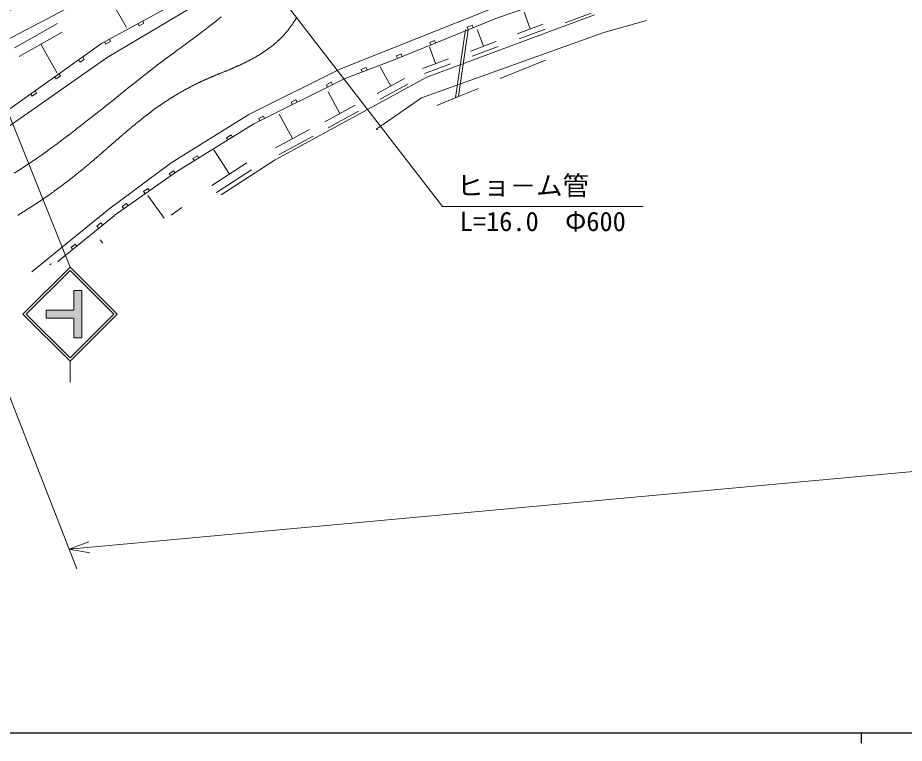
# Model space of a CAD drawing. Units: millimetres, scale not verified. Extents: x 40000 to 680000, y 20000 to 380000.
# Drawn here: x 188162 to 272073, y 204000 to 272692 of the extents above; entities that cross this region are included whole.
import ezdxf
from ezdxf.enums import TextEntityAlignment as Align

# ---------------------------------------------------------------- set-up
doc = ezdxf.new("R2010")
doc.units = ezdxf.units.MM
doc.header["$LTSCALE"] = 1000
doc.layers.add('M-BGD', color=7, linetype='Continuous', lineweight=13)
doc.layers.add('M-TTL-BAND', color=7, linetype='Continuous', lineweight=25)
doc.styles.add('ＭＳ ゴシック', font='')
doc.styles.get('ＭＳ ゴシック').set_extended_font_data('MS Gothic')

msp = doc.modelspace()

# ---------------------------------------------------------------- hatches: boundary and pattern name
at = {"layer": 'M-BGD'}
for points in [[(194236, 242385), (193486, 242385), (193486, 244259), (190863, 244259), (190863, 245008), (193486, 245008), (193486, 246882), (194236, 246882)], [(190863, 245008), (193486, 245008), (193486, 246882), (194236, 246882), (194236, 242385), (193486, 242385), (193486, 244259), (190863, 244259)]]:
    msp.add_hatch(color=256, dxfattribs=at).paths.add_polyline_path(points)

# ---------------------------------------------------------------- linework, layer by layer
for p, q in [((228356, 254826), (208562, 280483)), ((196075, 270254), (210531, 278121)), ((199550, 277111), (183887, 268912)), ((210894, 277408), (196626, 268920)), ((233566, 272675), (245042, 276623)), ((197109, 274119), (198447, 271767)), ((233218, 273613), (218663, 267833)), ((206965, 272410), (207404, 272767)), ((242755, 272978), (226871, 267074)), ((236675, 271638), (236084, 273227)), ((242447, 273130), (239992, 272218)), ((191913, 272146), (187848, 269835)), ((199662, 271922), (199539, 272139)), ((200097, 272168), (199662, 271922)), ((199974, 272386), (200097, 272168)), ((205897, 271566), (206308, 271886)), ((206308, 271886), (206739, 272228)), ((206739, 272228), (206965, 272410)), ((233566, 272675), (223788, 268721)), ((230699, 271786), (231163, 271973)), ((231163, 271973), (231256, 271741)), ((237902, 272094), (235448, 271182)), ((247680, 272421), (243641, 271278)), ((184104, 271543), (193112, 249088)), ((192375, 271333), (188311, 269022)), ((205121, 270977), (205503, 271264)), ((205503, 271264), (205897, 271566)), ((243641, 271278), (226393, 265098)), ((229597, 265096), (230546, 271590)), ((229868, 265225), (230793, 271554)), ((230793, 271554), (230699, 271786)), ((232232, 269992), (231641, 271581)), ((238085, 271603), (235630, 270691)), ((179068, 258141), (196075, 270254)), ((196492, 270197), (196369, 270414)), ((196927, 270443), (196492, 270197)), ((196804, 270661), (196927, 270443)), ((204009, 270157), (204378, 270427)), ((204378, 270427), (204748, 270699)), ((204748, 270699), (205121, 270977)), ((227160, 270354), (227623, 270542)), ((227254, 270122), (227160, 270354)), ((227623, 270542), (227717, 270310)), ((233459, 270448), (231004, 269536)), ((190343, 270178), (191904, 267432)), ((202863, 269319), (203256, 269607)), ((203256, 269607), (203636, 269885)), ((203636, 269885), (204009, 270157)), ((227712, 268348), (227121, 269937)), ((233641, 269957), (231187, 269045)), ((196626, 268920), (179525, 256970)), ((194030, 268487), (193904, 268708)), ((194465, 268733), (194030, 268487)), ((194314, 269000), (194465, 268733)), ((201576, 268352), (202027, 268695)), ((202027, 268695), (202455, 269016)), ((202455, 269016), (202863, 269319)), ((223788, 268721), (219072, 266920)), ((224005, 269078), (224469, 269266)), ((224099, 268846), (224005, 269078)), ((224469, 269266), (224562, 269034)), ((228939, 268805), (226485, 267892)), ((238118, 268679), (233819, 266930)), ((200632, 267624), (201071, 267964)), ((201071, 267964), (201527, 268314)), ((201527, 268314), (201576, 268352)), ((218663, 267833), (210028, 263515)), ((220677, 267800), (221144, 267979)), ((220766, 267567), (220677, 267800)), ((221144, 267979), (221233, 267745)), ((223480, 266218), (222481, 268047)), ((229121, 268314), (226667, 267401)), ((175630, 266952), (193749, 220510)), ((191793, 266895), (191647, 267098)), ((192199, 267187), (191793, 266895)), ((192052, 267390), (192199, 267187)), ((199393, 266653), (199794, 266969)), ((199794, 266969), (200207, 267293)), ((200207, 267293), (200632, 267624)), ((219072, 266920), (210516, 262641)), ((212539, 259243), (226871, 267074)), ((224785, 266931), (222176, 265505)), ((198244, 265741), (198619, 266040)), ((198619, 266040), (199001, 266344)), ((199001, 266344), (199393, 266653)), ((217382, 266354), (217829, 266578)), ((217494, 266131), (217382, 266354)), ((217829, 266578), (217941, 266354)), ((225070, 266409), (222461, 264983)), ((189538, 265262), (189392, 265465)), ((189944, 265555), (189538, 265262)), ((189797, 265757), (189944, 265555)), ((197512, 265155), (197876, 265447)), ((197876, 265447), (198244, 265741)), ((218661, 263624), (217532, 265690)), ((229868, 265225), (227817, 264391)), ((231774, 266000), (229868, 265225)), ((196438, 264294), (196794, 264580)), ((196794, 264580), (197152, 264867)), ((197152, 264867), (197512, 265155)), ((214046, 264686), (214493, 264909)), ((214158, 264462), (214046, 264686)), ((214493, 264909), (214605, 264686)), ((220107, 264415), (217214, 262834)), ((226393, 265098), (222147, 262178)), ((195360, 263436), (195722, 263723)), ((195722, 263723), (196080, 264009)), ((196080, 264009), (196438, 264294)), ((210028, 263515), (202685, 258959)), ((214163, 261246), (212895, 263566)), ((220424, 263836), (217530, 262255)), ((194244, 262560), (194622, 262855)), ((194622, 262855), (194994, 263147)), ((194994, 263147), (195360, 263436)), ((210970, 263141), (211415, 263370)), ((211085, 262918), (210970, 263141)), ((211415, 263370), (211529, 263147)), ((193054, 261644), (193461, 261955)), ((193461, 261955), (193857, 262260)), ((193857, 262260), (194244, 262560)), ((210516, 262641), (203234, 258124)), ((215762, 262120), (212564, 260372)), ((222147, 262178), (222119, 262066)), ((191756, 260669), (192203, 261002)), ((192203, 261002), (192635, 261327)), ((192635, 261327), (193054, 261644)), ((207931, 261331), (208356, 261595)), ((208063, 261119), (207931, 261331)), ((208356, 261595), (208488, 261382)), ((216112, 261480), (212914, 259733)), ((190850, 260005), (191292, 260327)), ((191292, 260327), (191756, 260669)), ((208199, 257883), (206715, 260179)), ((189514, 259071), (189951, 259370)), ((189951, 259370), (190396, 259681)), ((190396, 259681), (190850, 260005)), ((204747, 259356), (205172, 259620)), ((204879, 259144), (204747, 259356)), ((205172, 259620), (205304, 259407)), ((188248, 258232), (188663, 258503)), ((188663, 258503), (189085, 258782)), ((189085, 258782), (189514, 259071)), ((202685, 258959), (196771, 254559)), ((209852, 258951), (206546, 256815)), ((207412, 255929), (212539, 259243)), ((187839, 257969), (188248, 258232)), ((203234, 258124), (197283, 253975)), ((202507, 257921), (202917, 258207)), ((202650, 257716), (202507, 257921)), ((202917, 258207), (203060, 258002)), ((210279, 258290), (206974, 256154)), ((200074, 256225), (200485, 256511)), ((200217, 256020), (200074, 256225)), ((200485, 256511), (200628, 256306)), ((198054, 254817), (198464, 255103)), ((198464, 255103), (198607, 254898)), ((202013, 253718), (200469, 255858)), ((196771, 254559), (189500, 248620)), ((198197, 254612), (198054, 254817)), ((203692, 254724), (202671, 253987)), ((228356, 254826), (247356, 254826)), ((197277, 253940), (191970, 249604)), ((196038, 253273), (195650, 252956)), ((195650, 252956), (195809, 252763)), ((196196, 253079), (196038, 253273)), ((193594, 251254), (193206, 250937)), ((193206, 250937), (193365, 250744)), ((193752, 251060), (193594, 251254)), ((196225, 251347), (195977, 251654)), ((191310, 249388), (191198, 249297)), ((191339, 249353), (191310, 249388)), ((193112, 249088), (188657, 244634)), ((193112, 248770), (188975, 244634)), ((197566, 244634), (193112, 249088)), ((197248, 244634), (193112, 248770)), ((194236, 246882), (193486, 246882)), ((193486, 245008), (193486, 246882)), ((194236, 242385), (194236, 246882)), ((188657, 244634), (193112, 240179)), ((188975, 244634), (193112, 240497)), ((190863, 244259), (190863, 245008)), ((193486, 245008), (190863, 245008)), ((193486, 244259), (190863, 244259)), ((193112, 240179), (197566, 244634)), ((193112, 240497), (197248, 244634)), ((193486, 242385), (193486, 244259)), ((422416, 243481), (193022, 222373)), ((194236, 242385), (193486, 242385)), ((193112, 240179), (193112, 238179)), ((194898, 223066), (193022, 222373)), ((193022, 222373), (194993, 222035))]:
    msp.add_line(p, q, dxfattribs=at)
for points in [[(214575, 272714), (214547, 272672), (214520, 272629), (214493, 272587), (214466, 272545), (214438, 272502), (214411, 272460), (214383, 272418), (214356, 272376), (214328, 272334), (214300, 272292), (214272, 272250), (214244, 272208), (214216, 272166), (214188, 272125), (214159, 272083), (214131, 272042), (214102, 272001), (214073, 271959), (214044, 271918), (214015, 271877), (213986, 271837), (213956, 271796), (213926, 271756), (213897, 271716), (213868, 271677), (213838, 271638), (213809, 271599), (213779, 271560), (213749, 271521), (213718, 271482), (213686, 271443), (213653, 271402), (213619, 271361), (213584, 271319), (213549, 271278), (213514, 271236), (213478, 271195), (213443, 271154), (213406, 271114), (213370, 271073), (213333, 271033), (213296, 270993), (213259, 270954), (213222, 270914), (213184, 270875), (213146, 270836), (213108, 270798), (213070, 270759), (213031, 270721), (212992, 270683), (212953, 270645), (212914, 270608), (212874, 270570), (212834, 270533), (212794, 270496), (212754, 270460), (212714, 270423), (212673, 270387), (212632, 270351), (212591, 270315), (212550, 270280), (212508, 270244), (212466, 270209), (212424, 270174), (212382, 270139), (212340, 270105), (212297, 270071), (212255, 270037), (212212, 270003), (212169, 269969), (212126, 269936), (212082, 269902), (212038, 269869), (211995, 269836), (211951, 269804), (211906, 269771), (211862, 269739), (211818, 269707), (211773, 269675), (211728, 269644), (211683, 269612), (211638, 269581), (211593, 269550), (211547, 269519), (211502, 269488), (211456, 269458), (211410, 269427), (211364, 269397), (211318, 269367), (211272, 269338), (211226, 269308), (211179, 269279), (211132, 269250), (211086, 269220), (211039, 269192), (210992, 269163), (210945, 269135), (210897, 269106), (210850, 269078), (210803, 269050), (210755, 269022), (210707, 268995), (210660, 268967), (210612, 268940), (210564, 268913), (210516, 268886), (210468, 268859), (210419, 268833), (210371, 268806), (210323, 268780), (210274, 268754), (210226, 268728), (210177, 268702), (210128, 268677), (210078, 268651), (210028, 268625), (209978, 268599), (209928, 268574), (209878, 268548), (209829, 268524), (209781, 268499), (209733, 268476), (209687, 268453), (209642, 268431), (209597, 268409), (209551, 268387), (209506, 268365), (209460, 268344), (209415, 268322), (209369, 268301), (209323, 268279), (209278, 268258), (209232, 268237), (209186, 268216), (209141, 268195), (209095, 268174), (209049, 268153), (209003, 268133), (208957, 268112), (208911, 268092), (208865, 268071), (208819, 268051), (208773, 268031), (208728, 268011), (208682, 267991), (208636, 267971), (208589, 267951), (208543, 267931), (208497, 267911), (208451, 267891), (208405, 267871), (208359, 267852), (208313, 267832), (208267, 267813), (208221, 267793), (208174, 267774), (208128, 267754), (208082, 267735), (208036, 267716), (207990, 267696), (207943, 267677), (207897, 267658), (207851, 267639), (207805, 267620), (207759, 267601), (207712, 267581), (207666, 267562), (207620, 267543), (207574, 267524), (207527, 267505), (207481, 267486), (207435, 267467), (207389, 267448), (207343, 267429), (207296, 267410), (207250, 267391), (207204, 267372), (207158, 267353), (207112, 267334), (207066, 267315), (207019, 267296), (206973, 267277), (206927, 267258), (206881, 267238), (206835, 267219), (206789, 267200), (206743, 267181), (206697, 267162), (206651, 267142), (206605, 267123), (206559, 267104), (206513, 267084), (206467, 267065), (206421, 267045), (206375, 267026), (206329, 267006), (206283, 266986), (206237, 266966), (206191, 266947), (206146, 266927), (206100, 266907), (206054, 266887), (206008, 266867), (205963, 266847), (205918, 266827), (205873, 266807), (205828, 266787), (205783, 266767), (205738, 266746), (205693, 266726), (205647, 266705), (205600, 266683), (205553, 266662), (205505, 266639), (205458, 266617), (205410, 266595), (205363, 266572), (205315, 266550), (205268, 266527), (205220, 266504), (205173, 266481), (205125, 266458), (205078, 266435), (205031, 266412), (204984, 266389), (204936, 266365), (204889, 266342), (204842, 266318), (204795, 266294), (204748, 266271), (204701, 266247), (204654, 266223), (204608, 266198), (204561, 266174), (204514, 266150), (204467, 266125), (204421, 266101), (204374, 266076), (204327, 266051), (204281, 266026), (204235, 266002), (204188, 265976), (204142, 265951), (204095, 265926), (204049, 265901), (204003, 265875), (203957, 265850), (203911, 265824), (203865, 265798), (203818, 265772), (203773, 265746), (203727, 265720), (203681, 265694), (203635, 265668), (203589, 265642), (203543, 265615), (203498, 265589), (203452, 265562), (203406, 265536), (203361, 265509), (203316, 265482), (203270, 265455), (203225, 265428), (203179, 265401), (203134, 265373), (203089, 265346), (203044, 265319), (202999, 265291), (202954, 265264), (202909, 265236), (202864, 265208), (202819, 265180), (202774, 265152), (202729, 265124), (202684, 265096), (202640, 265068), (202595, 265040), (202551, 265011), (202506, 264983), (202462, 264954), (202417, 264926), (202373, 264897), (202329, 264868), (202284, 264839), (202240, 264810), (202196, 264781), (202152, 264752), (202108, 264723), (202064, 264694), (202020, 264664), (201976, 264635), (201932, 264605), (201889, 264576), (201845, 264546), (201802, 264516), (201759, 264487), (201715, 264457), (201672, 264427), (201629, 264397), (201586, 264367), (201542, 264337), (201499, 264306), (201455, 264275), (201411, 264244), (201366, 264212), (201322, 264181), (201278, 264150), (201234, 264118), (201191, 264086), (201147, 264055), (201103, 264023), (201059, 263991), (201016, 263959), (200972, 263927), (200928, 263895), (200885, 263863), (200842, 263831), (200798, 263798), (200755, 263766), (200712, 263733), (200668, 263701), (200625, 263668), (200582, 263636), (200539, 263603), (200496, 263570), (200453, 263538), (200410, 263505), (200367, 263472), (200325, 263439), (200282, 263406), (200239, 263372), (200196, 263339), (200154, 263306), (200111, 263273), (200069, 263239), (200026, 263206), (199984, 263173), (199941, 263139), (199899, 263105), (199857, 263072), (199814, 263038), (199772, 263004), (199730, 262971), (199688, 262937), (199646, 262903), (199604, 262869), (199562, 262835), (199520, 262801), (199478, 262767), (199436, 262733), (199394, 262698), (199352, 262664), (199310, 262630), (199269, 262596), (199227, 262561), (199185, 262527), (199143, 262493), (199102, 262458), (199060, 262424), (199019, 262389), (198977, 262354), (198936, 262320), (198894, 262285), (198853, 262250), (198811, 262216), (198770, 262181), (198728, 262146), (198687, 262111), (198646, 262076), (198605, 262042), (198563, 262007), (198522, 261972), (198481, 261937), (198440, 261902), (198398, 261867), (198357, 261832), (198316, 261796), (198275, 261761), (198234, 261726), (198193, 261691), (198152, 261656), (198111, 261621), (198070, 261585), (198029, 261550), (197988, 261515), (197946, 261479), (197905, 261444), (197864, 261408), (197823, 261373), (197782, 261337), (197741, 261302), (197701, 261267), (197661, 261232), (197621, 261197), (197581, 261163), (197541, 261128), (197501, 261093), (197461, 261058), (197421, 261024), (197381, 260989), (197341, 260954), (197301, 260919), (197261, 260884), (197221, 260850), (197181, 260815), (197141, 260780), (197101, 260745), (197062, 260710), (197022, 260675), (196982, 260640), (196942, 260606), (196902, 260571), (196862, 260536), (196822, 260501), (196782, 260466), (196743, 260431), (196703, 260397), (196663, 260362), (196623, 260327), (196583, 260292), (196543, 260257), (196503, 260222), (196463, 260187), (196423, 260153), (196384, 260118), (196344, 260083), (196304, 260048), (196264, 260013), (196224, 259979), (196184, 259944), (196144, 259909), (196104, 259874), (196064, 259839), (196024, 259805), (195984, 259770), (195944, 259735), (195904, 259701), (195864, 259666), (195824, 259631), (195784, 259596), (195744, 259562), (195704, 259527), (195664, 259493), (195624, 259458), (195584, 259423), (195544, 259389), (195504, 259354), (195464, 259320), (195423, 259285), (195383, 259251), (195343, 259216), (195303, 259182), (195263, 259147), (195222, 259113), (195182, 259079), (195142, 259044), (195102, 259010), (195061, 258976), (195021, 258942), (194980, 258907), (194940, 258873), (194900, 258839), (194859, 258805), (194819, 258771), (194778, 258737), (194738, 258702), (194697, 258668), (194657, 258634), (194616, 258600), (194575, 258567), (194535, 258533), (194494, 258499), (194453, 258465), (194413, 258431), (194372, 258398), (194332, 258365), (194292, 258332), (194252, 258299), (194212, 258266), (194171, 258232), (194129, 258198), (194087, 258164), (194044, 258129), (194001, 258093), (193957, 258058), (193914, 258023), (193870, 257988), (193826, 257953), (193783, 257917), (193739, 257882), (193695, 257847)], [(193695, 257847), (193651, 257812), (193608, 257778), (193564, 257743), (193520, 257708), (193476, 257673), (193432, 257638), (193388, 257604), (193344, 257569), (193300, 257535), (193256, 257500), (193211, 257466), (193167, 257431), (193123, 257397), (193079, 257363), (193034, 257328), (192990, 257294), (192946, 257260), (192901, 257226), (192857, 257192), (192812, 257158), (192768, 257124), (192723, 257090), (192678, 257056), (192634, 257022), (192589, 256988), (192544, 256954), (192499, 256921), (192455, 256887), (192410, 256853), (192365, 256820), (192320, 256786), (192275, 256753), (192230, 256720), (192185, 256686), (192140, 256653), (192095, 256620), (192050, 256586), (192004, 256553), (191959, 256520), (191914, 256487), (191869, 256454), (191823, 256421), (191778, 256388), (191733, 256355), (191687, 256323), (191642, 256290), (191596, 256257), (191551, 256224), (191505, 256192), (191459, 256159), (191414, 256127), (191368, 256094), (191322, 256062), (191277, 256030), (191231, 255997), (191185, 255965), (191139, 255933), (191093, 255901), (191047, 255869), (191001, 255837), (190955, 255805), (190909, 255773), (190863, 255741), (190817, 255709), (190771, 255677), (190725, 255645), (190678, 255614), (190632, 255582), (190586, 255550), (190540, 255519), (190493, 255487), (190447, 255456), (190400, 255424), (190353, 255392), (190305, 255360), (190258, 255328), (190210, 255296), (190163, 255265), (190116, 255234), (190070, 255203), (190025, 255173), (189981, 255144), (189938, 255116), (189895, 255088), (189852, 255059), (189809, 255031), (189766, 255003), (189723, 254975), (189680, 254946), (189636, 254918), (189593, 254890), (189550, 254862), (189507, 254834), (189463, 254806), (189420, 254778), (189377, 254750), (189333, 254722), (189290, 254694), (189247, 254667), (189203, 254639), (189160, 254611), (189116, 254583), (189073, 254555), (189029, 254528), (188986, 254500), (188942, 254472), (188899, 254445), (188855, 254417), (188812, 254389), (188768, 254362), (188725, 254334), (188681, 254307), (188638, 254279), (188594, 254252), (188550, 254224), (188507, 254197), (188463, 254169), (188419, 254142), (188376, 254114), (188332, 254087), (188289, 254059), (188245, 254032), (188201, 254004), (188158, 253977)]]:
    msp.add_lwpolyline(points, dxfattribs=at)
for centre, radius, start, end in [((-344342, 1481261), 1319754, 292.15378, 296.08551), ((-344342, 1481261), 1319754, 292.15378, 296.08551), ((221945, 261823), 409, 45.20467, 60.29777)]:
    msp.add_arc(centre, radius, start, end, dxfattribs=at)
at = {"layer": 'M-TTL-BAND'}
for p, q in [((40000, 205000), (579000, 205000)), ((268000, 205000), (268000, 204000))]:
    msp.add_line(p, q, dxfattribs=at)

# ---------------------------------------------------------------- texts
at = {"layer": 'M-BGD', "style": 'ＭＳ ゴシック'}
msp.add_text('ヒョ－ム管', height=1833, dxfattribs=at).set_placement((229731, 255326), align=Align.BOTTOM_LEFT)
msp.add_text('L=16.0\u3000Φ600', height=1833, dxfattribs=at).set_placement((237856, 254326), align=Align.TOP_CENTER)

doc.saveas('drawing.dxf')
